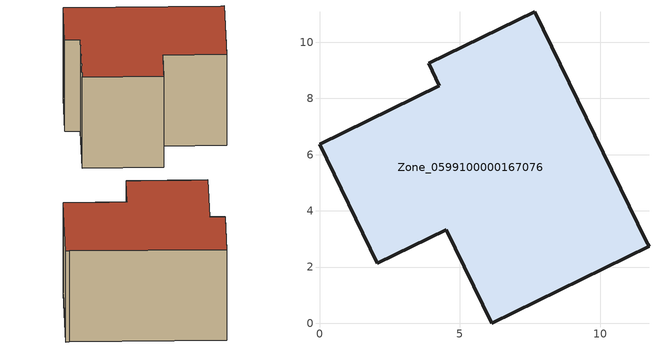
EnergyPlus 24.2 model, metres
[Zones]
Zone_0599100000167076
 floor ground (C_G): 4.51,3.33 2.06,2.14 0,6.37 4.27,8.45 3.88,9.25 7.67,11.09 11.63,2.91 11.73,2.73 6.13,0 z0
 wall outside (C_F): 4.27,8.45 0,6.37 2.06,2.14 4.51,3.33 6.13,0 11.73,2.73 11.63,2.91 7.67,11.09 3.88,9.25 4.27,8.45 z0:5.87
 roof outside (C_R): 6.13,0 11.73,2.73 11.63,2.91 7.67,11.09 3.88,9.25 4.27,8.45 0,6.37 2.06,2.14 4.51,3.33 z5.87
[BUILDING]
Pand.0599100000167076: North Axis=0; Terrain=City; Loads Convergence Tolerance Value=0.04; Temperature Convergence Tolerance Value=0.4; Solar Distribution=FullExterior; Maximum Number of Warmup Days=25; Minimum Number of Warmup Days=1
[Site:Location]
Rotterdam.The.Hague.AP_ZH_NLD Design_Conditions: Latitude=51.96; Longitude=4.45; Time Zone=1; Elevation=-4.5
[SITE:GROUNDTEMPERATURE:BUILDINGSURFACE]
18, 18, 18, 18, 18, 18, 18, 18, 18, 18, 18, 18
[MATERIAL] Thermal Absorptance=0.9; Solar Absorptance=0.7; Visible Absorptance=0.7
Name | Roughness | Thickness | Conductivity | Density | Specific Heat
G.TC.1946-1964 | MediumSmooth | 0.15 | 1 | 540 | 1210
F.TC.1946-1964 | Rough | 0.3 | 0.857143 | 1920 | 840
R.TC.1946-1964 | MediumRough | 0.2 | 0.235294 | 1500 | 1000
[CONSTRUCTION]
C_G: G.TC.1946-1964
C_F: F.TC.1946-1964
C_R: R.TC.1946-1964
[ZONE]
Zone_0599100000167076: Type=1; Multiplier=1; Ceiling Height=Autocalculate; Volume=Autocalculate; Floor Area=autocalculate; Part of Total Floor Area=Yes
[ZONEINFILTRATION:DESIGNFLOWRATE]
Infil_Zone_0599100000167076: Zone or ZoneList or Space or SpaceList=Zone_0599100000167076; Schedule=AlwaysOn; Design Flow Rate Calculation Method=Flow/Area; Flow Rate per Floor Area=0.003; Constant Term Coefficient=1; Temperature Term Coefficient=0; Velocity Term Coefficient=0; Velocity Squared Term Coefficient=0
[HVACTEMPLATE:ZONE:IDEALLOADSAIRSYSTEM]
Zone_0599100000167076: Maximum Heating Supply Air Temperature=50; Minimum Cooling Supply Air Temperature=13; Maximum Heating Supply Air Humidity Ratio=0.0156; Minimum Cooling Supply Air Humidity Ratio=0.0077; Heating Limit=NoLimit; Cooling Limit=NoLimit; Dehumidification Control Type=ConstantSensibleHeatRatio; Cooling Sensible Heat Ratio=0.7; Dehumidification Setpoint=60; Humidification Control Type=None; Humidification Setpoint=30; Outdoor Air Method=None; Outdoor Air Flow Rate per Person=0.00944; Outdoor Air Flow Rate per Zone Floor Area=0; Outdoor Air Flow Rate per Zone=0; Demand Controlled Ventilation Type=None; Outdoor Air Economizer Type=NoEconomizer; Heat Recovery Type=None; Sensible Heat Recovery Effectiveness=0.7; Latent Heat Recovery Effectiveness=0.65
[ZONECONTROL:THERMOSTAT]
ThermostatControl_Zone_0599100000167076: Zone or ZoneList=Zone_0599100000167076; Control Type Schedule=DualSetpointControlType; Control 1=Thermostat_Zone_0599100000167076; Temperature Difference Between Cutout And Setpoint=0
[THERMOSTATSETPOINT:DUALSETPOINT]
Thermostat_Zone_0599100000167076: Heating Setpoint Temperature Schedule=HeatingSetpoint_Zone_0599100000167076; Cooling Setpoint Temperature Schedule=CoolingSetpoint_Zone_0599100000167076
[SCHEDULE:COMPACT]
HeatingSetpoint_Zone_0599100000167076: Through: 12/31, For: AllDays, Until: 24:00, 21
CoolingSetpoint_Zone_0599100000167076: Through: 12/31, For: AllDays, Until: 24:00, 24
DualSetpointControlType: Through: 12/31, For: AllDays, Until: 24:00, 4
AlwaysOn: Through: 12/31, For: AllDays, Until: 24:00, 1
